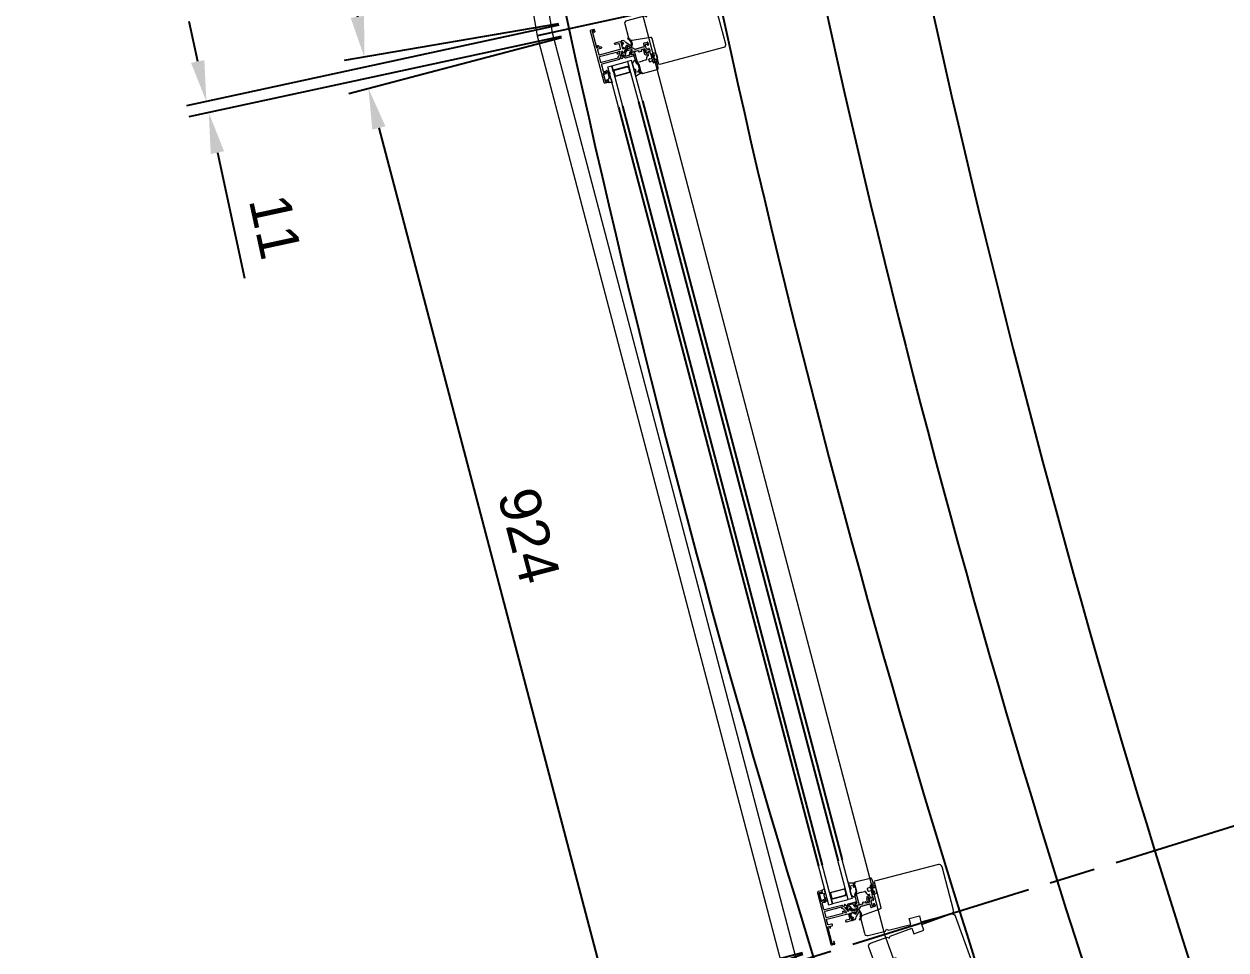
# Model space of a CAD drawing. Header units: inches. Extents: x 19267 to 40087, y 4081 to 15521.
# Drawn here: x 36010 to 37187, y 12821 to 13728 of the extents above; entities that cross this region are included whole.
import ezdxf

# ---------------------------------------------------------------- set-up
doc = ezdxf.new("R2010")
doc.units = ezdxf.units.IN
doc.header["$MEASUREMENT"] = 0
doc.linetypes.add('CENTERLINE', pattern=[30, 12, -1.5, 3, -1.5, 12])
doc.layers.get('DEFPOINTS').update_dxf_attribs({"color": 251})
doc.layers.add('20-TEXT', color=3, linetype='Continuous')
doc.layers.add('DWG', color=7, linetype='Continuous')
for name, color, linetype, lineweight in [('VELFAC_ALU', 4, 'Continuous', 0), ('VELFAC_COMPOSITE', 4, 'Continuous', 0), ('VELFAC_GASKET', 5, 'Continuous', 0), ('VELFAC_GLAZING', 5, 'Continuous', 0), ('VELFAC_GLAZING_BEAD', 5, 'Continuous', 0), ('VELFAC_WOOD', 2, 'Continuous', 0)]:
    doc.layers.add(name, color=color, linetype=linetype, lineweight=lineweight)
doc.styles.get("Standard").update_dxf_attribs({"font": 'arial.ttf'})
doc.dimstyles.new('20-TEXT', dxfattribs={"dimscale": 20, "dimtxt": 2, "dimasz": 2, "dimexe": 1, "dimexo": 1.5, "dimgap": 1, "dimtad": 1, "dimdec": 0, "dimzin": 0, "dimdsep": 46, "dimtxsty": 'Standard', "dimcen": 0.09, "dimadec": 4, "dimazin": 0, "dimtfac": 1, "dimtdec": 0, "dimtofl": 0, "dimtmove": 0, "dimatfit": 3, "dimfxl": 1, "dimtolj": 1, "dimtzin": 0, "dimarcsym": 0})

# ---------------------------------------------------------------- blocks, each defined once
blk = doc.blocks.new('*D35')
at = {"layer": '20-TEXT', "color": 0, "lineweight": -2, "transparency": 16777216}
for p, q in [((36357, 14640.8), (35329, 14321.1)), ((35359.9, 14288.9), (36446.9, 10793.2)), ((37467.7, 11068.7), (36439.6, 10749.1))]:
    blk.add_line(p, q, dxfattribs=at)
at = {"layer": '20-TEXT', "color": 0, "transparency": 16777216}
for points in [[(35366.3, 14290.9), (35353.6, 14286.9), (35348.1, 14327.1)], [(36453.2, 10795.2), (36440.5, 10791.2), (36458.7, 10755)]]:
    blk.add_solid(points, dxfattribs=at)
at = {"layer": 'DEFPOINTS', "color": 0, "transparency": 16777216}
for p in [(36385.6, 14649.7), (37496.3, 11077.6), (36458.7, 10755)]:
    blk.add_point(p, dxfattribs=at)
at = {"layer": '20-TEXT', "color": 0, "transparency": 16777216, "insert": (35942, 12553), "char_height": 40, "attachment_point": 5, "rotation": 287.272}
blk.add_mtext('\\A1;3741', dxfattribs=at)
blk = doc.blocks.new('*D36')
at = {"layer": '20-TEXT', "color": 0, "lineweight": -2, "transparency": 16777216}
for p, q in [((36378.3, 14635.3), (36168.4, 14599.5)), ((36194.8, 14563.4), (36336.3, 13735.1)), ((36533.3, 13728.2), (36323.3, 13692.3))]:
    blk.add_line(p, q, dxfattribs=at)
at = {"layer": '20-TEXT', "color": 0, "transparency": 16777216}
for points in [[(36201.4, 14564.5), (36188.2, 14562.3), (36188.1, 14602.8)], [(36342.9, 13736.2), (36329.8, 13734), (36343.1, 13695.7)]]:
    blk.add_solid(points, dxfattribs=at)
at = {"layer": 'DEFPOINTS', "color": 0, "transparency": 16777216}
for p in [(36407.9, 14640.4), (36562.9, 13733.2), (36343.1, 13695.7)]:
    blk.add_point(p, dxfattribs=at)
at = {"layer": '20-TEXT', "color": 0, "transparency": 16777216, "insert": (36305.4, 14156.1), "char_height": 40, "attachment_point": 5, "rotation": 279.6947}
blk.add_mtext('\\A1;924', dxfattribs=at)
blk = doc.blocks.new('*D37')
at = {"layer": '20-TEXT', "color": 0, "lineweight": -2, "transparency": 16777216}
for p, q in [((36536.2, 13714.6), (36327.8, 13659.8)), ((36357.4, 13626.2), (36572.8, 12807.4)), ((36772, 12818.4), (36563.6, 12763.6))]:
    blk.add_line(p, q, dxfattribs=at)
at = {"layer": '20-TEXT', "color": 0, "transparency": 16777216}
for points in [[(36363.8, 13627.9), (36350.9, 13624.5), (36347.2, 13664.8)], [(36579.2, 12809.1), (36566.3, 12805.7), (36583, 12768.7)]]:
    blk.add_solid(points, dxfattribs=at)
at = {"layer": 'DEFPOINTS', "color": 0, "transparency": 16777216}
for p in [(36565.3, 13722.2), (36801, 12826), (36583, 12768.7)]:
    blk.add_point(p, dxfattribs=at)
at = {"layer": '20-TEXT', "color": 0, "transparency": 16777216, "insert": (36504.2, 13227), "char_height": 40, "attachment_point": 5, "rotation": 284.7403}
blk.add_mtext('\\A1;924', dxfattribs=at)
blk = doc.blocks.new('*D50')
at = {"layer": '20-TEXT', "color": 0, "lineweight": -2, "transparency": 16777216}
for p, q in [((36772.3, 12816.5), (36452.6, 12709.1)), ((36775.9, 12805.7), (36456.2, 12698.3)), ((36458.9, 12753.4), (36446.1, 12791.3)), ((36487.9, 12666.8), (36528, 12547.5))]:
    blk.add_line(p, q, dxfattribs=at)
at = {"layer": '20-TEXT', "color": 0, "transparency": 16777216}
for points in [[(36465.2, 12755.5), (36452.5, 12751.2), (36471.6, 12715.4)], [(36494.3, 12668.9), (36481.6, 12664.7), (36475.2, 12704.7)]]:
    blk.add_solid(points, dxfattribs=at)
at = {"layer": 'DEFPOINTS', "color": 0, "transparency": 16777216}
for p in [(36800.8, 12826), (36804.4, 12815.3), (36475.2, 12704.7)]:
    blk.add_point(p, dxfattribs=at)
at = {"layer": '20-TEXT', "color": 0, "transparency": 16777216, "insert": (36552.3, 12601), "char_height": 40, "attachment_point": 5, "rotation": 288.5669}
blk.add_mtext('\\A1;11', dxfattribs=at)
blk = doc.blocks.new('*D51')
at = {"layer": '20-TEXT', "color": 0, "lineweight": -2, "transparency": 16777216}
for p, q in [((36533.6, 13726.9), (36168.9, 13648)), ((36180, 13691.3), (36171.5, 13730.4)), ((36535.9, 13715.9), (36171.3, 13637)), ((36199.3, 13602.1), (36225.9, 13479.1))]:
    blk.add_line(p, q, dxfattribs=at)
at = {"layer": '20-TEXT', "color": 0, "transparency": 16777216}
for points in [[(36186.5, 13692.7), (36173.5, 13689.9), (36188.5, 13652.2)], [(36205.8, 13603.5), (36192.8, 13600.7), (36190.8, 13641.2)]]:
    blk.add_solid(points, dxfattribs=at)
at = {"layer": 'DEFPOINTS', "color": 0, "transparency": 16777216}
for p in [(36562.9, 13733.2), (36565.3, 13722.2), (36190.8, 13641.2)]:
    blk.add_point(p, dxfattribs=at)
at = {"layer": '20-TEXT', "color": 0, "transparency": 16777216, "insert": (36256, 13529.6), "char_height": 40, "attachment_point": 5, "rotation": 282.2086}
blk.add_mtext('\\A1;11', dxfattribs=at)

msp = doc.modelspace()

# ---------------------------------------------------------------- hatches: boundary and pattern name
at = {"layer": 'VELFAC_COMPOSITE'}
h = msp.add_hatch(color=8, dxfattribs=at)
h.paths.add_polyline_path([(36599.2, 13695, -0.520567), (36597.3, 13696.6), (36597.4, 13697, 0.520567), (36596.6, 13697.6), (36594.9, 13697.2, -0.131652), (36594.7, 13697.2), (36594.4, 13697.3, -0.414214), (36594.2, 13697.6), (36594.4, 13698.5, -0.414214), (36594.8, 13698.7), (36594.9, 13698.7, 1.69614), (36595.2, 13699.7), (36595.1, 13699.7, -0.414214), (36594.8, 13700.1), (36595.1, 13701, -0.414214), (36595.4, 13701.2), (36595.8, 13701.1, -0.131652), (36595.9, 13701), (36597.2, 13699.8, 0.57735), (36598, 13700), (36598.5, 13701.7, -0.267949), (36599.9, 13703.1), (36600.8, 13703.3, 0.267949), (36601, 13703.5, -0.267949), (36601.3, 13703.8), (36604.7, 13704.7, -0.176327), (36605.4, 13704.6), (36607.5, 13703.6, 0.176327), (36608.9, 13703.5), (36616.8, 13705.6, 0.414214), (36617.1, 13706.2), (36616.5, 13708.6, -0.414214), (36616.8, 13709.2), (36620.2, 13710.1, -0.414214), (36620.8, 13709.8), (36621.2, 13708.2, -0.342001), (36620.8, 13707.1, -0.490311), (36620.5, 13707.2), (36620.2, 13708.1, 0.414214), (36619.6, 13708.4), (36618.7, 13708.2, 0.414214), (36618.3, 13707.6), (36619.2, 13704.4, 0.198912), (36619.6, 13703.8), (36621.1, 13702.9, 0.668179), (36621.5, 13703.3), (36621.3, 13703.9, -0.490311), (36621.5, 13704.2, -0.342001), (36622.5, 13703.4), (36622.9, 13701.9, -0.414214), (36622.6, 13701.2), (36619.6, 13700.4, -0.198912), (36618.8, 13700.6), (36618, 13701, -0.198912), (36617.9, 13701.1), (36617.9, 13701.3, -0.414214), (36618, 13701.6), (36619, 13701.8, 0.668179), (36619, 13702.4), (36618.1, 13702.9, -0.148291), (36617.7, 13703.4, 0.357756), (36617.1, 13703.6), (36614.7, 13703, 0.414214), (36614.5, 13702.6), (36614.7, 13701.7, -0.414214), (36614.5, 13701.4), (36612.3, 13700.8, -0.349216), (36611.9, 13700.9), (36611.4, 13701.9, 0.349216), (36611.1, 13702), (36604.7, 13700.3, 0.414214), (36604, 13699.1), (36604.2, 13698.4, 0.414214), (36604.8, 13698.1), (36606.2, 13698.5, -0.414214), (36606.9, 13698.1), (36606.9, 13697.9, -0.414214), (36606.4, 13696.9)])
h.paths.add_polyline_path([(36602.9, 13698.3), (36602.8, 13698.8, -0.414214), (36604.3, 13701.5), (36605, 13701.7, 1), (36604.6, 13703), (36600.6, 13702, 0.267949), (36599.6, 13700.9), (36598.7, 13697.6), (36598.6, 13697.1, 0.520567), (36599.5, 13696.4), (36602.2, 13697.1, 0.414214)], flags=16)
h = msp.add_hatch(color=8, dxfattribs=at)
h.paths.add_polyline_path([(36817.2, 12866.4, 0.520567), (36816.4, 12864.1), (36816.6, 12863.8, -0.520567), (36816.2, 12862.9), (36814.5, 12862.4, 0.131652), (36814.4, 12862.4), (36814.1, 12862.1, 0.414214), (36814.1, 12861.7), (36814.8, 12861, 0.414214), (36815.2, 12861), (36815.3, 12861.1, -1.69614), (36816, 12860.4), (36815.9, 12860.3, 0.414214), (36815.9, 12859.9), (36816.5, 12859.2, 0.414214), (36817, 12859.2), (36817.2, 12859.5, 0.131652), (36817.3, 12859.6), (36817.8, 12861.3, -0.57735), (36818.6, 12861.5), (36819.8, 12860.3, 0.267949), (36821.8, 12859.8), (36822.7, 12860, -0.267949), (36823, 12859.9, 0.267949), (36823.3, 12859.8), (36826.7, 12860.7, 0.176327), (36827.3, 12861.1), (36828.7, 12863, -0.176327), (36829.8, 12863.8), (36837.7, 12865.9, -0.414214), (36838.3, 12865.5), (36838.9, 12863.1, 0.414214), (36839.5, 12862.7), (36842.9, 12863.6, 0.414214), (36843.3, 12864.2), (36842.9, 12865.8, 0.342001), (36841.9, 12866.5, 0.490311), (36841.7, 12866.3), (36841.9, 12865.4, -0.414214), (36841.6, 12864.8), (36840.6, 12864.6, -0.414214), (36840, 12864.9), (36839.2, 12868.1, -0.198912), (36839.3, 12868.9), (36840.1, 12870.3, -0.668179), (36840.7, 12870.2), (36840.9, 12869.6, 0.490311), (36841.1, 12869.5, 0.342001), (36841.6, 12870.6), (36841.2, 12872.2, 0.414214), (36840.6, 12872.5), (36837.6, 12871.7, 0.198912), (36837, 12871.3), (36836.6, 12870.5, 0.198912), (36836.5, 12870.3), (36836.6, 12870.1, 0.414214), (36836.8, 12870), (36837.8, 12870.2, -0.668179), (36838.1, 12869.8), (36837.5, 12868.8, 0.148291), (36837.4, 12868.3, -0.357756), (36837, 12867.8), (36834.6, 12867.1, -0.414214), (36834.2, 12867.3), (36834, 12868.2, 0.414214), (36833.6, 12868.4), (36831.4, 12867.8, 0.349216), (36831.2, 12867.5), (36831.2, 12866.5, -0.349216), (36831, 12866.2), (36824.6, 12864.5, -0.414214), (36823.4, 12865.2), (36823.2, 12865.9, -0.414214), (36823.6, 12866.5), (36825, 12866.9, 0.414214), (36825.4, 12867.5), (36825.3, 12867.8, 0.414214), (36824.4, 12868.3)])
h.paths.add_polyline_path([(36822.1, 12865.4), (36822.2, 12864.9, 0.414214), (36824.9, 12863.3), (36825.5, 12863.5, -1), (36825.8, 12862.1), (36821.9, 12861.1, -0.267949), (36820.4, 12861.5), (36818, 12863.9), (36817.8, 12864.3, -0.520567), (36818.2, 12865.4), (36820.8, 12866.1, -0.414214)], flags=16)

# ---------------------------------------------------------------- linework, layer by layer
at = {"color": 1, "linetype": 'CENTERLINE', "ltscale": 15}
for p, q in [((40087.1, 14490), (36512.3, 13716.5)), ((40087.1, 13841.9), (36752.2, 12804.9))]:
    msp.add_line(p, q, dxfattribs=at)
at = {"color": 5, "ltscale": 30}
for centre, radius, start, end in [((47171, 16019), 10521.3, 187.2393, 207.04466), ((46759.8, 15930.1), 10202.2, 187.03408, 207.65321), ((46800.5, 15938.9), 10343.8, 187.05574, 207.5892), ((46940.6, 15972.8), 10637.6, 187.14521, 207.39895)]:
    msp.add_arc(centre, radius, start, end, dxfattribs=at)
at = {"layer": 'DWG', "ltscale": 5}
for p, q in [((36611.4, 13651.7), (36807, 12908.2)), ((36615.3, 13652.7), (36810.9, 12909.3)), ((36592.1, 13646.6), (36787.7, 12903.2)), ((36596, 13647.6), (36791.5, 12904.2))]:
    msp.add_line(p, q, dxfattribs=at)
at = {"layer": 'VELFAC_ALU'}
for p, q in [((36354.5, 14640.7), (36512.3, 13716.5)), ((36369.4, 14642.6), (36527, 13719.7)), ((36615.1, 13738.8), (36852.5, 12836.1)), ((36512.3, 13716.5), (36752.2, 12804.9)), ((36527, 13719.7), (36766.5, 12809.4)), ((36852.5, 12836.1), (37168.7, 11958))]:
    msp.add_line(p, q, dxfattribs=at)
for points in [[(36592.7, 13693.3), (36575.7, 13688.8, 0.414214), (36575.3, 13688.2), (36577, 13681.9, 0.414214), (36577.6, 13681.5), (36579.3, 13682, -0.414214), (36579.6, 13681.8), (36580, 13680.6, -0.341999), (36579.5, 13679.4, -0.490314), (36579.2, 13679.6), (36579, 13680.4, 0.414214), (36578.7, 13680.5), (36577.5, 13680.2, 0.414214), (36577.1, 13679.6), (36579.2, 13671.9, 0.414214), (36579.8, 13671.5), (36581, 13671.8, 0.414214), (36581.2, 13672.1), (36581, 13672.9, -0.490314), (36581.2, 13673.1, -0.341999), (36582.1, 13672.4), (36582.4, 13671.2, -0.414214), (36582.2, 13670.9), (36579.1, 13670, -0.414214), (36577.9, 13670.7), (36564.6, 13721, -0.414214), (36565.3, 13722.2), (36567.7, 13722.9, -0.414214), (36568.3, 13722.5), (36568.7, 13721, -0.341999), (36568.2, 13719.9, -0.490314), (36567.9, 13720), (36567.5, 13721.6, 0.414214), (36567.3, 13721.7), (36566.2, 13721.4, 0.414214), (36566.1, 13721.2), (36570.4, 13705, 0.414214), (36570.6, 13704.8), (36571.7, 13705.1, 0.414214), (36571.8, 13705.3), (36571.4, 13706.8, -0.490314), (36571.6, 13707.1, -0.341999), (36572.6, 13706.3), (36572.7, 13705.9, 0.414214), (36573.3, 13705.5), (36574.4, 13705.8, -1), (36574.9, 13704.2), (36571.7, 13703.3, 0.414214), (36571.4, 13702.7), (36572.6, 13698.2, 0.414214), (36573.2, 13697.8), (36593.7, 13703.3, 0.414214), (36594, 13703.9), (36592.8, 13708.4, 0.414214), (36592.2, 13708.8), (36589.1, 13708, -1), (36588.6, 13709.6), (36593.5, 13710.9, -0.198912), (36593.7, 13710.9), (36595.7, 13709.7, -0.341999), (36596.2, 13708.6, -0.490314), (36595.9, 13708.5), (36594.8, 13709.1, 0.668179), (36594.5, 13708.9), (36595.8, 13704, 0.414214), (36596, 13703.9), (36600.8, 13705.2, 0.668179), (36600.9, 13705.6), (36599.7, 13706.3, -0.490314), (36599.6, 13706.6, -0.341999), (36600.8, 13706.7), (36603.5, 13705.2, -0.668179), (36603.3, 13704.3), (36598.8, 13703.1, 0.267949), (36598, 13702.4), (36597.4, 13700, -0.57735), (36597.1, 13699.9), (36595.6, 13701.3, 0.57735), (36595.1, 13701.2), (36594, 13696.9, 0.760346), (36594.5, 13696.6, -0.171785), (36594.6, 13696.7), (36596.2, 13696.8, 0.267949), (36596.4, 13696.9, -0.957292), (36596.7, 13696.8), (36595.7, 13694, -0.493145), (36595.4, 13693.9), (36594.7, 13694.4, -0.315299), (36594.6, 13694.6), (36594.6, 13694.7, 0.414214), (36594.5, 13694.9), (36593.5, 13695.2), (36593.1, 13693.7, -0.267949)], [(36573.4, 13696.1), (36589.9, 13700.5, -0.414214), (36590.1, 13700.4), (36590.5, 13698.9, 0.414214), (36590.9, 13698.7), (36591, 13698.7, 0.267949), (36591.2, 13699), (36591.7, 13700.9, -0.267949), (36591.9, 13701.1), (36593.1, 13701.4, -0.57735), (36593.4, 13701.1), (36592.1, 13696.3, -0.267949), (36591.9, 13696.2), (36591.6, 13696.1, 0.414214), (36591.4, 13695.7), (36591.6, 13694.8, -0.414214), (36591.5, 13694.5), (36575, 13690.2, -0.414214), (36574.8, 13690.3), (36573.3, 13695.9, -0.414214)], [(36810.7, 12864.7), (36793.7, 12860.3, -0.414214), (36793.1, 12860.7), (36791.4, 12866.9, -0.414214), (36791.8, 12867.6), (36793.4, 12868, 0.414214), (36793.6, 12868.3), (36793.3, 12869.5, 0.341999), (36792.4, 12870.3, 0.490314), (36792.2, 12870), (36792.4, 12869.2, -0.414214), (36792.2, 12869), (36791, 12868.6, -0.414214), (36790.4, 12869), (36788.4, 12876.7, -0.414214), (36788.7, 12877.3), (36790, 12877.7, -0.414214), (36790.2, 12877.5), (36790.4, 12876.7, 0.490314), (36790.7, 12876.6, 0.341999), (36791.2, 12877.7), (36790.9, 12878.9, 0.414214), (36790.5, 12879.1), (36787.4, 12878.3, 0.414214), (36786.7, 12877.1), (36799.8, 12826.8, 0.414214), (36801, 12826), (36803.5, 12826.7, 0.414214), (36803.8, 12827.3), (36803.4, 12828.8, 0.341999), (36802.5, 12829.5, 0.490314), (36802.3, 12829.3), (36802.7, 12827.7, -0.414214), (36802.5, 12827.5), (36801.5, 12827.2, -0.414214), (36801.2, 12827.3), (36797, 12843.6, -0.414214), (36797.1, 12843.8), (36798.2, 12844.1, -0.414214), (36798.4, 12844), (36798.8, 12842.5, 0.490314), (36799.1, 12842.3, 0.341999), (36799.6, 12843.5), (36799.5, 12843.9, -0.414214), (36799.8, 12844.5), (36801, 12844.8, 1), (36800.5, 12846.5), (36797.4, 12845.7, -0.414214), (36796.8, 12846), (36795.6, 12850.6, -0.414214), (36795.9, 12851.2), (36816.5, 12856.5, -0.414214), (36817.1, 12856.2), (36818.3, 12851.6, -0.414214), (36817.9, 12851), (36814.8, 12850.2, 1), (36815.2, 12848.5), (36820.1, 12849.8, 0.198912), (36820.2, 12849.9), (36821.4, 12851.9, 0.341999), (36821.2, 12853.1, 0.490314), (36820.9, 12853.1), (36820.3, 12852, -0.668179), (36819.9, 12852), (36818.6, 12856.9, -0.414214), (36818.8, 12857.1), (36823.6, 12858.4, -0.668179), (36823.9, 12858.1), (36823.1, 12856.9, 0.490314), (36823.3, 12856.6, 0.341999), (36824.4, 12857), (36825.9, 12859.6, 0.668179), (36825.4, 12860.4), (36820.8, 12859.2, -0.267949), (36819.8, 12859.5), (36818.1, 12861.2, 0.57735), (36817.7, 12861.1), (36817.2, 12859.2, -0.57735), (36816.7, 12859.1), (36813.6, 12862.2, -0.760346), (36813.9, 12862.7, 0.171785), (36814, 12862.7), (36815.5, 12863.4, -0.267949), (36815.7, 12863.4, 0.957292), (36815.9, 12863.7), (36813.6, 12865.6, 0.493145), (36813.3, 12865.6), (36812.9, 12864.8, 0.315299), (36813, 12864.5), (36813.1, 12864.5, -0.414214), (36813.1, 12864.2), (36812.3, 12863.5), (36811.2, 12864.6, 0.267949)], [(36795.3, 12852.8), (36811.8, 12857.1, 0.414214), (36811.9, 12857.3), (36811.6, 12858.7, -0.414214), (36811.8, 12859.1), (36811.9, 12859.1, -0.267949), (36812.2, 12859.1), (36813.6, 12857.7, 0.267949), (36813.9, 12857.6), (36815, 12857.9, 0.57735), (36815.1, 12858.2), (36811.6, 12861.8, 0.267949), (36811.4, 12861.8), (36811.1, 12861.7, -0.414214), (36810.7, 12861.9), (36810.5, 12862.9, 0.414214), (36810.2, 12863.1), (36793.8, 12858.8, 0.414214), (36793.6, 12858.5), (36795.1, 12852.9, 0.414214)]]:
    msp.add_lwpolyline(points, format="xyb", close=True, dxfattribs=at)
at = {"layer": 'VELFAC_COMPOSITE'}
for p, q in [((36616.5, 13708.6), (36617.1, 13706.2)), ((36620.2, 13710.1), (36616.8, 13709.2)), ((36621.2, 13708.2), (36620.8, 13709.8)), ((36594.4, 13698.5), (36594.2, 13697.6)), ((36594.4, 13697.3), (36594.7, 13697.2)), ((36595.1, 13701), (36594.8, 13700.1)), ((36594.9, 13698.7), (36594.8, 13698.7)), ((36594.9, 13697.2), (36596.6, 13697.6)), ((36595.1, 13699.7), (36595.2, 13699.7)), ((36595.8, 13701.1), (36595.4, 13701.2)), ((36597.2, 13699.8), (36595.9, 13701)), ((36597.4, 13697), (36597.3, 13696.6)), ((36598.5, 13701.7), (36598, 13700)), ((36598.6, 13697.1), (36598.7, 13697.6)), ((36598.7, 13697.6), (36599.6, 13700.9)), ((36599.2, 13695), (36606.4, 13696.9)), ((36602.2, 13697.1), (36599.5, 13696.4)), ((36600.8, 13703.3), (36599.9, 13703.1)), ((36600.6, 13702), (36604.6, 13703)), ((36604.7, 13704.7), (36601.3, 13703.8)), ((36602.8, 13698.8), (36602.9, 13698.3)), ((36604.2, 13698.4), (36604, 13699.1)), ((36605, 13701.7), (36604.3, 13701.5)), ((36604.7, 13700.3), (36611.1, 13702)), ((36606.2, 13698.5), (36604.8, 13698.1)), ((36607.5, 13703.6), (36605.4, 13704.6)), ((36606.9, 13697.9), (36606.9, 13698.1)), ((36616.8, 13705.6), (36608.9, 13703.5)), ((36611.4, 13701.9), (36611.9, 13700.9)), ((36612.3, 13700.8), (36614.5, 13701.4)), ((36614.7, 13701.7), (36614.5, 13702.6)), ((36614.7, 13703), (36617.1, 13703.6)), ((36617.9, 13701.3), (36617.9, 13701.1)), ((36619, 13701.8), (36618, 13701.6)), ((36618, 13701), (36618.8, 13700.6)), ((36618.1, 13702.9), (36619, 13702.4)), ((36619.2, 13704.4), (36618.3, 13707.6)), ((36618.7, 13708.2), (36619.6, 13708.4)), ((36621.1, 13702.9), (36619.6, 13703.8)), ((36619.6, 13700.4), (36622.6, 13701.2)), ((36620.2, 13708.1), (36620.5, 13707.2)), ((36621.3, 13703.9), (36621.5, 13703.3)), ((36622.9, 13701.9), (36622.5, 13703.4)), ((36814.1, 12862.1), (36814.4, 12862.4)), ((36814.8, 12861), (36814.1, 12861.7)), ((36814.5, 12862.4), (36816.2, 12862.9)), ((36816.6, 12863.8), (36816.4, 12864.1)), ((36817.2, 12866.4), (36824.4, 12868.3)), ((36817.8, 12861.3), (36817.3, 12859.6)), ((36817.8, 12864.3), (36818, 12863.9)), ((36818, 12863.9), (36820.4, 12861.5)), ((36820.8, 12866.1), (36818.2, 12865.4)), ((36819.8, 12860.3), (36818.6, 12861.5)), ((36821.9, 12861.1), (36825.8, 12862.1)), ((36822.2, 12864.9), (36822.1, 12865.4)), ((36823.2, 12865.9), (36823.4, 12865.2)), ((36825, 12866.9), (36823.6, 12866.5)), ((36824.6, 12864.5), (36831, 12866.2)), ((36825.5, 12863.5), (36824.9, 12863.3)), ((36825.3, 12867.8), (36825.4, 12867.5)), ((36828.7, 12863), (36827.3, 12861.1)), ((36837.7, 12865.9), (36829.8, 12863.8)), ((36831.2, 12866.5), (36831.2, 12867.5)), ((36831.4, 12867.8), (36833.6, 12868.4)), ((36834, 12868.2), (36834.2, 12867.3)), ((36834.6, 12867.1), (36837, 12867.8)), ((36836.6, 12870.1), (36836.5, 12870.3)), ((36836.6, 12870.5), (36837, 12871.3)), ((36837.8, 12870.2), (36836.8, 12870)), ((36837.5, 12868.8), (36838.1, 12869.8)), ((36837.6, 12871.7), (36840.6, 12872.5)), ((36838.9, 12863.1), (36838.3, 12865.5)), ((36839.2, 12868.1), (36840, 12864.9)), ((36840.1, 12870.3), (36839.3, 12868.9)), ((36842.9, 12863.6), (36839.5, 12862.7)), ((36840.6, 12864.6), (36841.6, 12864.8)), ((36840.9, 12869.6), (36840.7, 12870.2)), ((36841.2, 12872.2), (36841.6, 12870.6)), ((36841.9, 12865.4), (36841.7, 12866.3)), ((36842.9, 12865.8), (36843.3, 12864.2)), ((36815.3, 12861.1), (36815.2, 12861)), ((36815.9, 12860.3), (36816, 12860.4)), ((36816.5, 12859.2), (36815.9, 12859.9)), ((36817.2, 12859.5), (36817, 12859.2)), ((36822.7, 12860), (36821.8, 12859.8)), ((36826.7, 12860.7), (36823.3, 12859.8))]:
    msp.add_line(p, q, dxfattribs=at)
for centre, radius, start, end in [((36617, 13708.8), 0.5, 104.8896, 194.8896), ((36620.3, 13709.7), 0.5, 14.8896, 104.8896), ((36620.6, 13709), 0.5, 14.9232, 104.9232), ((36594.5, 13697.6), 0.3, 164.8896, 254.8896), ((36594.7, 13698.4), 0.3, 74.8896, 164.8896), ((36594.8, 13697.5), 0.3, 254.8896, 284.8896), ((36595.1, 13700), 0.3, 164.8896, 254.8896), ((36595.3, 13699.1), 0.6, 225.9345, 103.8446), ((36595.4, 13700.9), 0.3, 74.8896, 164.8896), ((36595.7, 13700.8), 0.3, 44.8896, 74.8896), ((36596.8, 13697.1), 0.6, 354.8896, 104.8896), ((36597.5, 13700.1), 0.5, 224.8896, 344.8896), ((36600.4, 13701.1), 2, 104.8896, 164.8896), ((36599.3, 13697.1), 0.7, 174.8896, 284.8896), ((36601, 13700.5), 1.5, 104.8896, 164.8896), ((36600.8, 13703.6), 0.3, 284.8896, 344.8896), ((36601.3, 13703.5), 0.3, 104.8896, 164.8896), ((36601.9, 13698.1), 1, 284.8896, 14.8896), ((36604.9, 13699.4), 2.2, 104.8896, 194.8896), ((36605, 13699.4), 1, 104.8896, 194.8896), ((36604.7, 13698.5), 0.5, 194.8896, 284.8896), ((36604.8, 13702.4), 0.7, 284.8896, 104.8896), ((36605, 13703.7), 1, 64.8896, 104.8896), ((36606.4, 13698), 0.5, 14.8896, 104.8896), ((36606.2, 13697.7), 0.75, 284.8896, 14.8896), ((36608.3, 13705.4), 2, 244.8896, 284.8896), ((36611.2, 13701.7), 0.3, 27.8896, 104.8896), ((36612.2, 13701.1), 0.3, 207.8896, 284.8896), ((36614.7, 13702.7), 0.3, 104.8896, 194.8896), ((36614.4, 13701.7), 0.3, 284.8896, 14.8896), ((36616.6, 13706.1), 0.5, 284.8896, 14.8896), ((36617.2, 13703.1), 0.5, 26.1496, 104.8896), ((36618.6, 13703.8), 1, 206.1496, 239.8896), ((36618.1, 13701.4), 0.2, 104.8896, 194.8896), ((36618.1, 13701.2), 0.2, 194.8896, 239.8896), ((36618.8, 13707.7), 0.5, 104.8896, 194.8896), ((36619.3, 13701.4), 1, 239.8896, 284.8896), ((36618.9, 13702.1), 0.3, 284.8896, 59.8896), ((36620.1, 13704.6), 1, 194.8896, 239.8896), ((36619.8, 13707.9), 0.5, 14.8896, 104.8896), ((36620.7, 13707.3), 0.2, 194.8896, 299.3665), ((36620.3, 13708), 1, 299.3665, 14.8896), ((36621.2, 13703.2), 0.3, 239.8896, 14.8896), ((36621.5, 13704), 0.2, 90.4126, 194.8896), ((36621.5, 13703.2), 1, 14.8896, 90.4126), ((36622.4, 13701.7), 0.5, 284.8896, 14.8896), ((36598.8, 13696.5), 1.5, 174.8896, 284.8896), ((36814.3, 12861.9), 0.3, 134.5911, 224.5911), ((36814.6, 12862.1), 0.3, 104.5911, 134.5911), ((36815.9, 12861), 0.6, 285.6361, 163.5461), ((36817.6, 12865), 1.5, 104.5911, 214.5911), ((36816.1, 12863.5), 0.6, 284.5911, 34.5911), ((36818.3, 12864.7), 0.7, 104.5911, 214.5911), ((36818.3, 12861.2), 0.5, 44.5911, 164.5911), ((36821.5, 12862.5), 1.5, 224.5911, 284.5911), ((36821.1, 12865.1), 1, 14.5911, 104.5911), ((36824.3, 12865.4), 2.2, 194.5911, 284.5911), ((36823.7, 12866), 0.5, 104.5911, 194.5911), ((36824.4, 12865.5), 1, 194.5911, 284.5911), ((36824.6, 12867.6), 0.75, 14.5911, 104.5911), ((36824.9, 12867.4), 0.5, 284.5911, 14.5911), ((36825.7, 12862.8), 0.7, 284.5911, 104.5911), ((36830.3, 12861.9), 2, 104.5911, 144.5911), ((36830.9, 12866.5), 0.3, 284.5911, 1.5911), ((36831.5, 12867.6), 0.3, 104.5911, 181.5911), ((36833.7, 12868.1), 0.3, 14.5911, 104.5911), ((36834.5, 12867.4), 0.3, 194.5911, 284.5911), ((36836.7, 12870.4), 0.2, 149.5911, 194.5911), ((36836.8, 12870.2), 0.2, 194.5911, 284.5911), ((36837.9, 12870.8), 1, 104.5911, 149.5911), ((36836.9, 12868.2), 0.5, 284.5911, 3.3311), ((36838.4, 12868.3), 1, 149.5911, 183.3311), ((36837.8, 12865.4), 0.5, 14.5911, 104.5911), ((36837.8, 12869.9), 0.3, 329.5911, 104.5911), ((36839.4, 12863.2), 0.5, 194.5911, 284.5911), ((36840.1, 12868.3), 1, 149.5911, 194.5911), ((36840.5, 12865), 0.5, 194.5911, 284.5911), ((36840.4, 12870.2), 0.3, 14.5911, 149.5911), ((36840.7, 12872), 0.5, 14.5911, 104.5911), ((36841.1, 12869.6), 0.2, 194.5911, 299.0681), ((36840.7, 12870.3), 1, 299.0681, 14.5911), ((36841.5, 12865.3), 0.5, 284.5911, 14.5911), ((36841.9, 12866.3), 0.2, 90.1141, 194.5911), ((36841.9, 12865.5), 1, 14.5911, 90.1141), ((36842.7, 12864.7), 0.5, 284.5574, 14.5574), ((36842.8, 12864.1), 0.5, 284.5911, 14.5911), ((36815, 12861.2), 0.3, 224.5911, 314.5911), ((36816.1, 12860.1), 0.3, 134.5911, 224.5911), ((36816.8, 12859.4), 0.3, 224.5911, 314.5911), ((36817, 12859.7), 0.3, 314.5911, 344.5911), ((36821.3, 12861.7), 2, 224.5911, 284.5911), ((36822.8, 12859.7), 0.3, 44.5911, 104.5911), ((36823.2, 12860.1), 0.3, 224.5911, 284.5911), ((36826.5, 12861.7), 1, 284.5911, 324.5911)]:
    msp.add_arc(centre, radius, start, end, dxfattribs=at)
at = {"layer": 'VELFAC_GASKET'}
for p, q in [((36594.5, 13711.3), (36594.5, 13711.3)), ((36594.6, 13710.9), (36596.6, 13710.1)), ((36596.5, 13711.8), (36594.7, 13711.5)), ((36596.7, 13709.5), (36595.3, 13707.1)), ((36598.4, 13711), (36596.5, 13711.8)), ((36603.9, 13706.8), (36598.5, 13710.4)), ((36601, 13713.7), (36602.7, 13712.5)), ((36603.3, 13713), (36601.3, 13714.2)), ((36603.7, 13711.8), (36601.7, 13713)), ((36595.7, 13705.7), (36597.4, 13704.7)), ((36598.8, 13705.1), (36600.2, 13707.5)), ((36600.2, 13707.5), (36604.5, 13704.6)), ((36624.2, 13697), (36624, 13697.9)), ((36625.7, 13697.8), (36624.2, 13697)), ((36625.7, 13697.8), (36624.2, 13697)), ((36626.1, 13697), (36625.7, 13696.7)), ((36626.1, 13697), (36625.7, 13696.7)), ((36626.9, 13697.6), (36626.1, 13697)), ((36626.9, 13697.6), (36626.1, 13697)), ((36626.7, 13696), (36627.3, 13697.2)), ((36626.7, 13696), (36627.3, 13697.2)), ((36629.1, 13698.3), (36630, 13694.5)), ((36605.6, 13689), (36606.8, 13684.7)), ((36606.7, 13691.6), (36605.7, 13689.3)), ((36610.6, 13689.7), (36607.9, 13691.9)), ((36612.6, 13684.1), (36610.9, 13689.4)), ((36622.3, 13691.4), (36621.8, 13693.3)), ((36622.1, 13693.9), (36623.6, 13694.3)), ((36624.3, 13691.5), (36622.9, 13691.1)), ((36623.6, 13694.3), (36624.8, 13694.6)), ((36625.4, 13691.7), (36624.3, 13691.5)), ((36625.9, 13690.6), (36625.8, 13691.2)), ((36625.9, 13695.7), (36626.7, 13692.8)), ((36625.9, 13695.7), (36626.7, 13692.8)), ((36628.2, 13690.7), (36626.1, 13690.5)), ((36626.7, 13692.8), (36627.5, 13692.8)), ((36626.7, 13692.8), (36627.5, 13692.8)), ((36627.9, 13693.4), (36627.2, 13693.6)), ((36627.9, 13693.4), (36627.2, 13693.6)), ((36627.5, 13692.8), (36627.8, 13692.8)), ((36627.5, 13692.8), (36627.8, 13692.8)), ((36628.3, 13693.9), (36628.7, 13693.7)), ((36578.9, 13673.2), (36577.5, 13678.4)), ((36577.9, 13679), (36579.6, 13679.5)), ((36581.3, 13673.3), (36579.5, 13672.8)), ((36580.1, 13680.2), (36579.7, 13681.7)), ((36580.4, 13682.4), (36581.9, 13682)), ((36580.8, 13682.3), (36581.4, 13680.1)), ((36582, 13680.3), (36581.4, 13680.1)), ((36581.4, 13680.1), (36582.5, 13675.9)), ((36581.8, 13679.9), (36582.1, 13680.1)), ((36582.7, 13678.8), (36581.8, 13679.2)), ((36582.8, 13675.4), (36583.4, 13675.3)), ((36583, 13681), (36583.4, 13679.4)), ((36584.8, 13674.1), (36585.7, 13670.7)), ((36607.1, 13684.4), (36608.7, 13683.5)), ((36612.3, 13680.7), (36611.5, 13682.8)), ((36611.9, 13683.4), (36612.2, 13683.5)), ((36614, 13680.8), (36613, 13680.5)), ((36613, 13679.4), (36614.2, 13679.9)), ((36614.3, 13680.7), (36614.3, 13680.8)), ((36582.5, 13671), (36582, 13672.9)), ((36821.5, 12886.9), (36822.8, 12887)), ((36821.6, 12885.3), (36821.9, 12883.1)), ((36823.1, 12886), (36822.1, 12885.9)), ((36823.3, 12886.4), (36823.3, 12886.3)), ((36788.8, 12875.5), (36790.2, 12870.2)), ((36790.9, 12876.5), (36789.2, 12876.1)), ((36790.9, 12879.1), (36791.3, 12877.3)), ((36793.3, 12875.4), (36793.7, 12875.9)), ((36794.4, 12870.6), (36793.3, 12874.9)), ((36794.4, 12877.5), (36793.5, 12881)), ((36819.9, 12874.8), (36818.7, 12879.1)), ((36818.8, 12879.6), (36819.8, 12881.2)), ((36822, 12873), (36820, 12874.5)), ((36822.6, 12882.7), (36822.8, 12882.9)), ((36824.6, 12876.6), (36823.2, 12873.4)), ((36823.5, 12882.5), (36824.6, 12877)), ((36835.5, 12880.9), (36836, 12879.1)), ((36837.3, 12881.9), (36835.9, 12881.5)), ((36836.6, 12878.7), (36838, 12879.1)), ((36838.4, 12882.2), (36837.3, 12881.9)), ((36838, 12879.1), (36839.3, 12879.4)), ((36838.3, 12883.4), (36838.4, 12882.8)), ((36840.3, 12884.5), (36838.4, 12883.6)), ((36841.6, 12877), (36839.9, 12877.1)), ((36839.9, 12877.1), (36840.2, 12876.1)), ((36841.6, 12877), (36839.9, 12877.1)), ((36840, 12881.9), (36840.8, 12882.3)), ((36840, 12881.9), (36840.8, 12882.3)), ((36840.8, 12879), (36840, 12881.9)), ((36840.8, 12879), (36840, 12881.9)), ((36840.8, 12882.3), (36841, 12882.4)), ((36840.8, 12882.3), (36841, 12882.4)), ((36841.4, 12882), (36840.9, 12881.5)), ((36841.4, 12882), (36840.9, 12881.5)), ((36841.7, 12877.9), (36841.1, 12878)), ((36841.7, 12877.9), (36841.1, 12878)), ((36841.6, 12879.1), (36842.8, 12878.4)), ((36841.6, 12879.1), (36842.8, 12878.4)), ((36842.6, 12877.8), (36841.7, 12877.9)), ((36842.6, 12877.8), (36841.7, 12877.9)), ((36842, 12881.7), (36842.3, 12882.1)), ((36844.8, 12878.3), (36843.8, 12882)), ((36790.8, 12869.9), (36792.5, 12870.3)), ((36793.2, 12869.9), (36793.6, 12868.4)), ((36794.9, 12872.4), (36794.3, 12871.6)), ((36795, 12870.8), (36794.4, 12870.6)), ((36795, 12868.5), (36794.4, 12870.6)), ((36794.6, 12871), (36795, 12871)), ((36794.6, 12868.1), (36795.7, 12869.2)), ((36796.1, 12870.7), (36795.7, 12872.3)), ((36819.4, 12855.4), (36820.4, 12857.1)), ((36822.2, 12852.6), (36819.8, 12854)), ((36821, 12850.3), (36822.3, 12852)), ((36821.1, 12849.9), (36821.1, 12849.9)), ((36823.1, 12850.5), (36821.4, 12849.9)), ((36821.8, 12857.4), (36824.2, 12856)), ((36824.3, 12852.1), (36823.1, 12850.5)), ((36827.1, 12858.5), (36824.1, 12852.7)), ((36824.2, 12856), (36826.6, 12860.7)), ((36828, 12851), (36828.8, 12852.9)), ((36829.3, 12854), (36828.3, 12852)), ((36829.6, 12852.8), (36828.5, 12850.7))]:
    msp.add_line(p, q, dxfattribs=at)
for centre in [(36610.6, 13681.2), (36820.3, 12884.1)]:
    msp.add_circle(centre, 0.196, dxfattribs=at)
for centre, radius, start, end in [((36594.8, 13711.2), 0.3, 99.8896, 149.8896), ((36594.8, 13711.2), 0.3, 149.8896, 239.8896), ((36601.2, 13714), 0.3, 56.5864, 236.5864), ((36601.4, 13713.4), 0.3, 56.6201, 236.6201), ((36600.1, 13708.3), 4.5, 342.863, 52.5864), ((36600.7, 13708.2), 5, 340.8589, 57.3549), ((36596.2, 13706.6), 1, 149.8896, 239.8896), ((36597.9, 13705.6), 1, 239.8896, 329.8896), ((36604.1, 13707.1), 0.3, 236.5864, 342.863), ((36596, 13709.8), 10, 328.7354, 340.8589), ((36626.8, 13696), 3.54, 65.4573, 140.3929), ((36624.3, 13698), 0.375, 143.9089, 195.1054), ((36617.9, 13693.6), 7.16, 9.8956, 27.9965), ((36625.9, 13697.4), 0.462, 301.7556, 123.546), ((36625.9, 13697.4), 0.462, 301.7556, 123.546), ((36627.1, 13697.4), 0.3, 324.4036, 124.8896), ((36627.1, 13697.4), 0.3, 324.4036, 124.8896), ((36627.1, 13697.4), 2.14, 25.3166, 58.4864), ((36606.1, 13689.1), 0.5, 156.8572, 194.8896), ((36607.4, 13690.9), 1.05, 64.6327, 138.0562), ((36610.4, 13689.3), 0.5, 17.8672, 64.3291), ((36622.3, 13693.4), 0.5, 104.8896, 194.8896), ((36622.7, 13691.6), 0.5, 194.8896, 284.8896), ((36624.8, 13694.8), 0.2, 284.8896, 11.5996), ((36625.5, 13691.4), 0.327, 316.2907, 107.2564), ((36625.9, 13696.5), 0.3, 125.5816, 206.9747), ((36625.9, 13696.5), 0.3, 125.5816, 206.9747), ((36619.7, 13693.3), 6.64, 20.4974, 26.9747), ((36619.7, 13693.3), 6.64, 20.4974, 26.9747), ((36625.4, 13695.8), 4.59, 274.842, 301.9708), ((36625.4, 13695.8), 4.59, 274.842, 301.9708), ((36626.1, 13690.7), 0.167, 194.8896, 274.7481), ((36628, 13695), 1.59, 142.1599, 242.752), ((36628, 13695), 1.59, 142.1599, 242.752), ((36627.5, 13692.3), 0.5, 301.9708, 89.8896), ((36627.5, 13692.3), 0.5, 301.9708, 89.8896), ((36627.8, 13693.1), 0.3, 269.8896, 74.173), ((36627.8, 13693.1), 0.3, 269.8896, 74.173), ((36628.1, 13692.3), 1.6, 274.7481, 65.3684), ((36628.9, 13694.9), 1.16, 258.1102, 343.6777), ((36578, 13678.5), 0.5, 104.8896, 194.8896), ((36580.2, 13681.9), 0.6, 74.8896, 194.8896), ((36579.5, 13680), 0.6, 284.8896, 12.1656), ((36581.4, 13672.7), 0.6, 14.8896, 104.8896), ((36581.9, 13679.6), 0.382, 114.8515, 243.7857), ((36579.7, 13675.8), 3.2, 307.6656, 353.4005), ((36581.5, 13680.6), 1.5, 14.8896, 74.8896), ((36582, 13680.2), 0.1, 299.8896, 104.8896), ((36583.5, 13676.1), 1, 194.8896, 224.3987), ((36582.9, 13679.2), 0.5, 248.8238, 14.8896), ((36582.8, 13673.1), 2.22, 27.3083, 73.8079), ((36607.5, 13685), 0.799, 204.248, 236.0411), ((36608.5, 13683), 0.5, 2.4608, 60.7722), ((36582, 13681.9), 27, 351.5553, 2.4608), ((36610, 13677.7), 1.29, 171.6156, 201.7298), ((36609, 13677.3), 0.235, 201.7554, 304.6318), ((36619.6, 13663.4), 17.2, 112.2868, 127.181), ((36612, 13682.9), 0.5, 96.0832, 201.3758), ((36612.1, 13684), 0.5, 276.0832, 17.8672), ((36612.8, 13681), 0.535, 210.2112, 303.1918), ((36614.1, 13680.6), 0.221, 31.9011, 122.9653), ((36613.9, 13680.3), 0.562, 309.756, 34.297), ((36579.4, 13673.3), 0.5, 194.8896, 284.8896), ((36582.7, 13671.1), 0.2, 194.8896, 286.7593), ((36583, 13664.2), 6.73, 68.8875, 91.8589), ((36585.5, 13670.6), 0.2, 233.9871, 14.8896), ((36817, 12886.6), 0.235, 84.8489, 187.7253), ((36818.1, 12886.8), 1.29, 187.7509, 217.8651), ((36819.4, 12904), 17.2, 262.2996, 277.1938), ((36795.8, 12869.4), 27, 27.0199, 37.9254), ((36822.1, 12885.3), 0.535, 86.2889, 179.2695), ((36822.7, 12886.4), 0.562, 355.1837, 79.7246), ((36823.1, 12886.3), 0.221, 266.5154, 357.5796), ((36789.3, 12875.6), 0.5, 104.5911, 194.5911), ((36791, 12879.1), 0.2, 102.7214, 194.5911), ((36790.7, 12877.1), 0.6, 284.5911, 14.5911), ((36787.9, 12885.3), 6.73, 297.6218, 320.5931), ((36790.8, 12873.6), 3.2, 36.0802, 81.815), ((36793.3, 12880.9), 0.2, 14.5911, 155.4936), ((36794.3, 12875.1), 1, 165.082, 194.5911), ((36792.2, 12877.4), 2.22, 315.6728, 2.1723), ((36819.5, 12879.2), 0.799, 153.4395, 185.2327), ((36819.4, 12881.4), 0.5, 328.7085, 27.0199), ((36820.3, 12874.9), 0.5, 194.5911, 232.6235), ((36822.4, 12883.2), 0.5, 188.1049, 293.3975), ((36822.4, 12874), 1.05, 251.4245, 324.848), ((36823, 12882.4), 0.5, 11.6134, 113.3975), ((36824.2, 12876.9), 0.5, 325.1516, 11.6134), ((36836, 12881), 0.5, 104.5911, 194.5911), ((36836.5, 12879.2), 0.5, 194.5911, 284.5911), ((36838.5, 12883.5), 0.167, 114.7325, 194.5911), ((36840.4, 12878.6), 4.59, 87.5098, 114.6387), ((36840.4, 12878.6), 4.59, 87.5098, 114.6387), ((36838.4, 12882.5), 0.327, 282.2242, 73.19), ((36839.3, 12879.2), 0.2, 17.8811, 104.5911), ((36832.8, 12876.9), 7.16, 1.4842, 19.5851), ((36840.6, 12876.2), 0.375, 194.3753, 245.5717), ((36841, 12883), 1.6, 324.1123, 114.7325), ((36841.7, 12879.2), 3.54, 249.0877, 324.0234), ((36840.5, 12882.7), 0.5, 299.5911, 87.5098), ((36840.5, 12882.7), 0.5, 299.5911, 87.5098), ((36842.2, 12880.6), 1.59, 146.7287, 247.3208), ((36842.2, 12880.6), 1.59, 146.7287, 247.3208), ((36834.2, 12878), 6.64, 2.506, 8.9832), ((36834.2, 12878), 6.64, 2.506, 8.9832), ((36841.2, 12878.3), 0.3, 182.506, 263.8991), ((36841.2, 12878.3), 0.3, 182.506, 263.8991), ((36841.2, 12882.2), 0.3, 315.3077, 119.5911), ((36841.2, 12882.2), 0.3, 315.3077, 119.5911), ((36841.6, 12877.5), 0.462, 265.9346, 87.7251), ((36841.6, 12877.5), 0.462, 265.9346, 87.7251), ((36843, 12881.2), 1.16, 45.8029, 131.3705), ((36842.6, 12878.1), 0.3, 264.5911, 65.0771), ((36842.6, 12878.1), 0.3, 264.5911, 65.0771), ((36842.7, 12878.1), 2.14, 330.9942, 4.164), ((36790.6, 12870.4), 0.5, 194.5911, 284.5911), ((36792.7, 12869.8), 0.6, 17.3151, 104.5911), ((36794.2, 12868.6), 0.6, 194.5911, 314.5911), ((36794.6, 12871.4), 0.382, 145.6949, 274.6292), ((36795.2, 12872.1), 0.5, 14.5911, 140.6569), ((36795, 12870.9), 0.1, 284.5911, 89.5911), ((36794.7, 12870.3), 1.5, 314.5911, 14.5911), ((36820.3, 12854.9), 1, 149.5911, 239.5911), ((36821.3, 12856.6), 1, 59.5911, 149.5911), ((36821.3, 12850.2), 0.3, 149.5911, 239.5911), ((36821.3, 12850.2), 0.3, 239.5911, 289.5911), ((36821.7, 12852), 10, 48.6218, 60.7453), ((36827.4, 12858.3), 0.3, 46.6176, 152.8943), ((36824.5, 12855.3), 4.5, 336.8943, 46.6176), ((36828.2, 12851.5), 0.3, 152.8606, 332.8606), ((36828.3, 12850.9), 0.3, 152.8943, 332.8943), ((36825, 12855.7), 5, 332.1258, 48.6218)]:
    msp.add_arc(centre, radius, start, end, dxfattribs=at)
at = {"layer": 'VELFAC_GLAZING', "linetype": 'Continuous'}
for p, q in [((36581.6, 13686.2), (36585.4, 13687.2)), ((36592.1, 13646.6), (36581.6, 13686.2)), ((36585.4, 13687.2), (36596, 13647.6)), ((36585.5, 13687.1), (36600.9, 13691.2)), ((36586.9, 13681.5), (36585.5, 13687.1)), ((36588.2, 13683.3), (36600.4, 13686.6)), ((36600.4, 13686.6), (36588.2, 13683.3)), ((36588.5, 13683), (36600.4, 13686.1)), ((36600.4, 13686.6), (36602.1, 13685.6)), ((36602.1, 13685.6), (36600.4, 13686.6)), ((36600.4, 13686.1), (36601.8, 13685.3)), ((36604.8, 13692.4), (36600.9, 13691.3)), ((36600.9, 13691.3), (36611.4, 13651.7)), ((36600.9, 13691.2), (36602.4, 13685.7)), ((36601.8, 13685.3), (36603, 13680.8)), ((36602.4, 13685.7), (36602.1, 13685.6)), ((36602.1, 13685.6), (36603.5, 13680.5)), ((36615.3, 13652.7), (36604.8, 13692.4)), ((36587.2, 13681.6), (36586.9, 13681.5)), ((36587.2, 13681.6), (36588.2, 13683.3)), ((36588.2, 13683.3), (36587.2, 13681.6)), ((36588.6, 13676.6), (36587.2, 13681.6)), ((36587.7, 13681.6), (36588.5, 13683)), ((36588.9, 13677.1), (36587.7, 13681.6)), ((36603.5, 13680.5), (36588.6, 13676.6)), ((36603, 13680.8), (36588.9, 13677.1)), ((36816.9, 12870.5), (36806.5, 12910.1)), ((36810.4, 12911.1), (36820.7, 12871.5)), ((36787.2, 12905.1), (36797.5, 12865.4)), ((36801.4, 12866.4), (36791, 12906.1)), ((36813.8, 12881.1), (36798.9, 12877.2)), ((36798.9, 12877.2), (36800.2, 12872.2)), ((36813.5, 12880.6), (36799.4, 12877)), ((36799.4, 12877), (36800.5, 12872.5)), ((36801.9, 12871.6), (36813.8, 12874.7)), ((36801.9, 12871.2), (36814.1, 12874.4)), ((36814.1, 12874.4), (36801.9, 12871.2)), ((36814.7, 12876.1), (36813.5, 12880.6)), ((36815.1, 12876.1), (36813.8, 12881.1)), ((36813.8, 12874.7), (36814.7, 12876.1)), ((36814.1, 12874.4), (36815.1, 12876.1)), ((36815.1, 12876.1), (36814.1, 12874.4)), ((36815.4, 12876.2), (36815.1, 12876.1)), ((36816.8, 12870.6), (36815.4, 12876.2)), ((36797.5, 12865.4), (36801.4, 12866.4)), ((36800.2, 12872.2), (36799.9, 12872.1)), ((36799.9, 12872.1), (36801.4, 12866.5)), ((36800.2, 12872.2), (36801.9, 12871.2)), ((36801.9, 12871.2), (36800.2, 12872.2)), ((36800.5, 12872.5), (36801.9, 12871.6)), ((36801.4, 12866.5), (36816.8, 12870.6)), ((36820.7, 12871.5), (36816.9, 12870.5))]:
    msp.add_line(p, q, dxfattribs=at)
at = {"layer": 'VELFAC_GLAZING_BEAD'}
for p, q in [((36604.4, 13699.5), (36604.5, 13699.2)), ((36607.6, 13701.1), (36604.7, 13700.1)), ((36605.7, 13698.5), (36606.2, 13698.6)), ((36606.8, 13698.3), (36608.9, 13690.4)), ((36610.4, 13690.8), (36607.6, 13701.1)), ((36616.3, 13702.5), (36617.2, 13699.3)), ((36617.9, 13702.3), (36617.8, 13702.8)), ((36618.6, 13699.7), (36617.9, 13702.3)), ((36620.9, 13699.8), (36619.3, 13699.3)), ((36619.6, 13697.9), (36620.8, 13698.2)), ((36621.4, 13697.8), (36621.5, 13697.5)), ((36622.1, 13701.1), (36621.6, 13701)), ((36623.2, 13698.8), (36622.7, 13700.8)), ((36624.7, 13695.1), (36623.9, 13698.1)), ((36613.6, 13691.1), (36611, 13690.4)), ((36612, 13688.6), (36613.6, 13682.6)), ((36615.1, 13691.5), (36613.6, 13691.1)), ((36615.8, 13691.7), (36615.1, 13691.5)), ((36618.5, 13692.6), (36615.9, 13691.9)), ((36619.2, 13692.6), (36618.7, 13692.5)), ((36619.4, 13693.9), (36619.5, 13693.2)), ((36626, 13690.3), (36624.7, 13695.1)), ((36628.6, 13690.4), (36626.6, 13689.9)), ((36630.9, 13685.4), (36629.8, 13689.7)), ((36611.4, 13682.9), (36611.9, 13681.6)), ((36613.1, 13682.3), (36611.9, 13683.3)), ((36613.7, 13680.8), (36614.5, 13681)), ((36614.7, 13680.8), (36614.8, 13680.1)), ((36615.4, 13679.7), (36629.9, 13683.5)), ((36822.8, 12886), (36823.6, 12886.2)), ((36823.7, 12886.4), (36823.5, 12887.1)), ((36823.8, 12887.8), (36838.2, 12891.5)), ((36840.5, 12884.9), (36838.6, 12884.4)), ((36840.1, 12890.5), (36841.2, 12886.1)), ((36821.9, 12883), (36821.7, 12884.3)), ((36823, 12884.3), (36822.5, 12882.9)), ((36825.4, 12867.3), (36823.4, 12875.3)), ((36825.2, 12878.3), (36823.6, 12884.3)), ((36824.8, 12875.6), (36827.5, 12865.3)), ((36827.8, 12876.9), (36825.2, 12876.2)), ((36829.3, 12877.3), (36827.8, 12876.9)), ((36830, 12877.5), (36829.3, 12877.3)), ((36832.8, 12878), (36830.3, 12877.4)), ((36833.4, 12878.4), (36832.9, 12878.3)), ((36834.2, 12877.3), (36834, 12878)), ((36836.4, 12874), (36837.6, 12874.3)), ((36837.9, 12874.9), (36837.8, 12875.2)), ((36838.2, 12883.8), (36839.5, 12878.9)), ((36839.5, 12878.9), (36840.2, 12875.9)), ((36840, 12874.9), (36840.5, 12873)), ((36823.9, 12865.1), (36823.9, 12865.4)), ((36827.5, 12865.3), (36824.5, 12864.7)), ((36824.6, 12866.6), (36825.1, 12866.7)), ((36835.8, 12868.4), (36835, 12871.6)), ((36836.4, 12871.9), (36837.1, 12869.3)), ((36838.4, 12873), (36836.8, 12872.5)), ((36837.1, 12869.3), (36837.2, 12868.8)), ((36840.1, 12872.4), (36839.6, 12872.3))]:
    msp.add_line(p, q, dxfattribs=at)
for centre, radius, start, end in [((36604.9, 13699.6), 0.5, 110.8896, 194.8896), ((36605.5, 13699.5), 1, 194.8896, 284.8896), ((36606.3, 13698.2), 0.5, 14.8896, 104.8896), ((36617.1, 13702.6), 0.751, 14.8896, 191.9991), ((36619.1, 13699.8), 2, 194.8896, 284.8896), ((36619.1, 13699.8), 0.5, 194.8896, 284.8896), ((36621.8, 13694.5), 2.5, 104.8896, 194.8896), ((36620.9, 13697.7), 0.5, 14.8896, 104.8896), ((36620.8, 13700.2), 0.5, 284.8896, 14.8896), ((36621, 13697.4), 0.5, 284.8896, 14.8896), ((36621.7, 13700.5), 0.5, 104.8896, 194.8896), ((36622.2, 13700.6), 0.5, 14.8896, 104.8896), ((36623.7, 13699), 0.5, 194.8896, 254.8896), ((36623.4, 13698), 0.5, 14.8896, 74.8896), ((36610.8, 13690.9), 2, 194.8896, 284.8896), ((36610.8, 13690.9), 0.5, 194.8896, 284.8896), ((36611.5, 13688.5), 0.5, 14.8896, 104.8896), ((36616, 13691.7), 0.2, 104.8896, 194.8896), ((36618.5, 13692.4), 0.2, 14.8896, 104.8896), ((36619.1, 13693.1), 0.5, 284.8896, 14.8896), ((36626.5, 13690.4), 0.5, 194.8896, 284.8896), ((36628.8, 13689.4), 1, 14.8896, 104.8896), ((36629.5, 13685), 1.5, 284.8896, 14.8896), ((36611.7, 13683), 0.3, 51.0231, 202.8896), ((36613.3, 13682.2), 1.5, 202.8896, 284.8896), ((36613.3, 13682.5), 0.3, 231.0231, 14.8896), ((36614.5, 13680.8), 0.2, 4.8896, 104.8896), ((36615.3, 13680.2), 0.5, 184.8896, 284.8896), ((36823.2, 12884.5), 1.5, 104.5911, 186.5911), ((36823.9, 12887.3), 0.5, 104.5911, 204.5911), ((36823.6, 12886.4), 0.2, 284.5911, 24.5911), ((36838.6, 12890.1), 1.5, 14.5911, 104.5911), ((36840.2, 12885.8), 1, 284.5911, 14.5911), ((36822.2, 12883), 0.3, 186.5911, 338.4575), ((36823.3, 12884.2), 0.3, 14.5911, 158.4575), ((36825.3, 12875.8), 2, 104.5911, 194.5911), ((36824.7, 12878.2), 0.5, 284.5911, 14.5911), ((36825.3, 12875.8), 0.5, 104.5911, 194.5911), ((36830.2, 12877.6), 0.2, 194.5911, 284.5911), ((36832.7, 12878.2), 0.2, 284.5911, 14.5911), ((36833.5, 12877.9), 0.5, 14.5911, 104.5911), ((36836.6, 12878), 2.5, 194.5911, 284.5911), ((36836.9, 12872.1), 2, 104.5911, 194.5911), ((36837.4, 12875.1), 0.5, 14.5911, 104.5911), ((36837.4, 12874.8), 0.5, 284.5911, 14.5911), ((36838.7, 12883.9), 0.5, 104.5911, 194.5911), ((36840.5, 12875.1), 0.5, 134.5911, 194.5911), ((36839.8, 12875.8), 0.5, 314.5911, 14.5911), ((36824.8, 12865.6), 1, 104.5911, 194.5911), ((36824.4, 12865.2), 0.5, 194.5911, 278.5911), ((36824.9, 12867.2), 0.5, 284.5911, 14.5911), ((36836.5, 12868.6), 0.751, 197.4815, 14.5911), ((36836.9, 12872.1), 0.5, 104.5911, 194.5911), ((36838.6, 12872.5), 0.5, 14.5911, 104.5911), ((36839.5, 12872.7), 0.5, 194.5911, 284.5911), ((36840, 12872.9), 0.5, 284.5911, 14.5911)]:
    msp.add_arc(centre, radius, start, end, dxfattribs=at)
at = {"layer": 'VELFAC_WOOD'}
for points in [[(36643.6, 13736.8), (36653.8, 13739.5), (36652.2, 13745.3), (36681.7, 13753.2, -0.414214), (36685.4, 13751.1), (36696.7, 13708.5, -0.414214), (36694.6, 13704.9), (36632.2, 13688.3), (36631.6, 13688.6), (36624.9, 13713.9, 0.387874), (36623.2, 13715), (36605.5, 13712, -0.387874), (36602.1, 13714.1), (36598.4, 13727.9, -0.414214), (36600.5, 13731.6), (36617.4, 13736.1), (36619.3, 13735), (36620.3, 13736.9), (36642.1, 13742.6)], [(36876.5, 12851.9), (36886.6, 12854.5), (36888.1, 12848.7), (36917.7, 12856.4, 0.414214), (36919.8, 12860.1), (36908.7, 12902.6, 0.414214), (36905.1, 12904.8), (36842.6, 12888.5), (36842.3, 12887.9), (36848.9, 12862.6, -0.387874), (36847.9, 12860.9), (36831, 12854.8, 0.387874), (36829.1, 12851.2), (36832.7, 12837.4, 0.414214), (36836.4, 12835.2), (36853.3, 12839.6), (36854.4, 12841.5), (36856.2, 12840.4), (36878, 12846.1)], [(36881.2, 12836.8), (36891, 12840.4), (36889, 12846), (36917.7, 12856.4, -0.414214), (36921.5, 12854.6), (36936.5, 12813.2, -0.414214), (36934.7, 12809.4), (36874.1, 12787.4), (36873.4, 12787.7), (36864.5, 12812.3, 0.387874), (36862.7, 12813.2), (36845.4, 12808.6, -0.387874), (36841.8, 12810.5), (36836.9, 12823.9, -0.414214), (36838.7, 12827.7), (36855.1, 12833.7), (36857.1, 12832.8), (36858, 12834.7), (36879.1, 12842.4)]]:
    msp.add_lwpolyline(points, format="xyb", close=True, dxfattribs=at)

# ---------------------------------------------------------------- dimensions: what is measured, and where the dimension line sits
at = {"layer": '20-TEXT'}
for p1, p2, distance, picture, middle in [((36385.6, 14649.7), (37496.3, 11077.6), -1086.6, '*D35', (35942, 12553)), ((36562.9, 13733.2), (36565.3, 13722.2), -383.1, '*D51', (36256, 13529.6)), ((36800.8, 12826), (36804.4, 12815.3), -347.3, '*D50', (36552.3, 12601))]:
    dim = msp.add_aligned_dim(p1=p1, p2=p2, distance=distance, dimstyle='20-TEXT', dxfattribs=at)
    dim.commit()
    dim.dimension.update_dxf_attribs({"geometry": picture, "text_midpoint": middle})
for p1, p2, distance, picture, middle in [((36407.9, 14640.4), (36562.9, 13733.2), -223, '*D36', (36305.4, 14156.1)), ((36565.3, 13722.2), (36801, 12826), -225.5, '*D37', (36504.2, 13227))]:
    dim = msp.add_aligned_dim(p1=p1, p2=p2, distance=distance, text='924', dimstyle='20-TEXT', dxfattribs=at)
    dim.commit()
    dim.dimension.update_dxf_attribs({"geometry": picture, "text_midpoint": middle})

doc.saveas('drawing.dxf')
